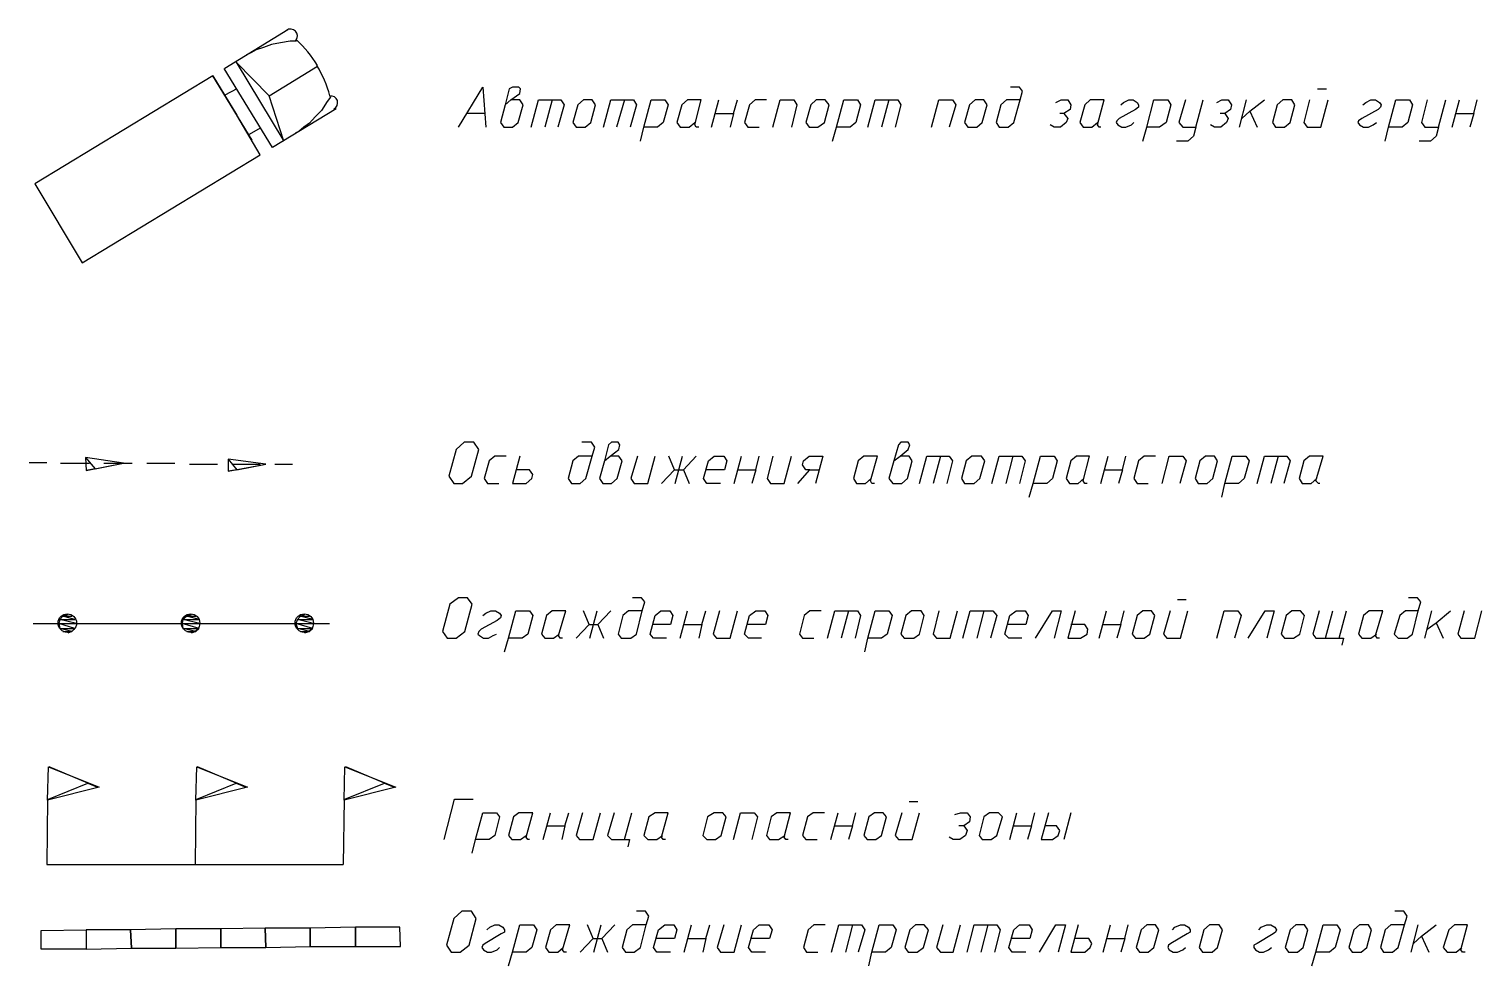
# Model space of a CAD drawing. Header units: millimetres. Extents: x 3063 to 5680, y 734 to 2027.
# Drawn here: x 3291.1 to 3344.6, y 1870.4 to 1904.9 of the extents above; entities that cross this region are included whole.
import ezdxf

# ---------------------------------------------------------------- set-up
doc = ezdxf.new("R2010")
doc.units = ezdxf.units.MM
doc.linetypes.add('atContinuous2', pattern=[0])
for name, color, linetype in [('UnFound-48', 7, 'Continuous'), ('UnFound-50', 7, 'Continuous'), ('UnFound-52', 7, 'Continuous'), ('UnFound-53', 7, 'Continuous'), ('UnFound-57', 7, 'Continuous'), ('UnFound-59', 7, 'Continuous')]:
    doc.layers.add(name, color=color, linetype=linetype)

msp = doc.modelspace()

# ---------------------------------------------------------------- linework, layer by layer
at = {"layer": 'UnFound-48', "color": 0}
for points in [[(3306.912, 1901.269), (3307.802, 1902.753), (3307.921, 1901.269)], [(3308.633, 1902.1), (3308.455, 1901.447), (3308.574, 1901.269), (3308.9, 1901.269), (3309.108, 1901.447), (3309.286, 1902.1), (3309.167, 1902.278), (3308.841, 1902.278), (3309.167, 1902.515), (3309.197, 1902.693), (3309.137, 1902.753), (3308.9, 1902.753), (3308.781, 1902.693), (3308.633, 1902.1), (3308.841, 1902.278)], [(3327.595, 1902.278), (3327.091, 1902.278), (3326.883, 1902.1), (3326.705, 1901.447), (3326.824, 1901.269), (3327.15, 1901.269), (3327.358, 1901.447), (3327.595, 1902.278), (3327.684, 1902.604), (3327.565, 1902.753), (3327.239, 1902.753)], [(3338.545, 1902.693), (3338.871, 1902.693)], [(3309.583, 1901.269), (3309.85, 1902.278), (3310.354, 1902.278), (3310.087, 1901.269)], [(3310.354, 1902.278), (3310.681, 1902.278), (3310.799, 1902.1), (3310.562, 1901.269)], [(3311.571, 1901.269), (3311.778, 1901.447), (3311.957, 1902.1), (3311.838, 1902.278), (3311.511, 1902.278), (3311.304, 1902.1), (3311.126, 1901.447), (3311.244, 1901.269), (3311.571, 1901.269)], [(3312.253, 1901.269), (3312.52, 1902.278), (3313.025, 1902.278), (3312.728, 1901.269)], [(3313.025, 1902.278), (3313.351, 1902.278), (3313.47, 1902.1), (3313.233, 1901.269)], [(3313.618, 1900.764), (3313.737, 1901.269), (3314.004, 1902.278), (3314.509, 1902.278), (3314.627, 1902.1), (3314.449, 1901.447), (3314.241, 1901.269), (3313.737, 1901.269)], [(3315.755, 1901.269), (3315.666, 1901.269), (3315.607, 1901.358), (3315.844, 1902.278), (3315.339, 1902.278), (3315.132, 1902.1), (3314.954, 1901.447), (3315.072, 1901.269), (3315.399, 1901.269), (3315.607, 1901.447)], [(3316.23, 1901.269), (3316.497, 1902.278)], [(3316.378, 1901.773), (3317.031, 1901.773), (3317.179, 1902.278)], [(3318.248, 1902.278), (3317.832, 1902.278), (3317.624, 1902.1), (3317.446, 1901.447), (3317.565, 1901.269), (3317.98, 1901.269)], [(3318.485, 1901.269), (3318.752, 1902.278), (3319.256, 1902.278), (3319.375, 1902.1), (3319.167, 1901.269)], [(3320.147, 1901.269), (3320.384, 1901.447), (3320.562, 1902.1), (3320.414, 1902.278), (3320.087, 1902.278), (3319.88, 1902.1), (3319.702, 1901.447), (3319.82, 1901.269), (3320.147, 1901.269)], [(3320.681, 1900.764), (3320.829, 1901.269), (3321.096, 1902.278), (3321.601, 1902.278), (3321.719, 1902.1), (3321.541, 1901.447), (3321.334, 1901.269), (3320.829, 1901.269)], [(3321.987, 1901.269), (3322.254, 1902.278), (3322.758, 1902.278), (3322.491, 1901.269)], [(3322.758, 1902.278), (3323.085, 1902.278), (3323.203, 1902.1), (3322.996, 1901.269)], [(3324.331, 1901.269), (3324.598, 1902.278), (3325.102, 1902.278), (3325.221, 1902.1), (3324.984, 1901.269)], [(3325.993, 1901.269), (3326.2, 1901.447), (3326.378, 1902.1), (3326.26, 1902.278), (3325.933, 1902.278), (3325.726, 1902.1), (3325.548, 1901.447), (3325.666, 1901.269), (3325.993, 1901.269)], [(3328.901, 1902.189), (3329.108, 1902.278), (3329.346, 1902.278), (3329.465, 1902.1), (3329.435, 1901.922), (3329.198, 1901.773), (3329.049, 1901.773)], [(3330.563, 1901.269), (3330.503, 1901.269), (3330.444, 1901.358), (3330.681, 1902.278), (3330.177, 1902.278), (3329.969, 1902.1), (3329.791, 1901.447), (3329.91, 1901.269), (3330.236, 1901.269), (3330.444, 1901.447)], [(3331.304, 1902.1), (3331.393, 1902.189), (3331.601, 1902.278), (3331.75, 1902.278), (3331.898, 1902.189), (3331.957, 1902.1), (3331.957, 1902.011), (3331.839, 1901.922), (3331.245, 1901.595), (3331.156, 1901.506), (3331.126, 1901.447), (3331.186, 1901.358), (3331.334, 1901.269), (3331.482, 1901.269), (3331.69, 1901.358), (3331.779, 1901.447)], [(3332.106, 1900.764), (3332.254, 1901.269), (3332.521, 1902.278), (3333.026, 1902.278), (3333.144, 1902.1), (3332.966, 1901.447), (3332.729, 1901.269), (3332.254, 1901.269)], [(3333.678, 1902.278), (3333.441, 1901.447), (3333.589, 1901.269), (3334.064, 1901.269), (3334.331, 1902.278)], [(3334.836, 1902.189), (3335.014, 1902.278), (3335.251, 1902.278), (3335.37, 1902.1), (3335.34, 1901.922), (3335.132, 1901.773), (3334.954, 1901.773)], [(3335.667, 1901.269), (3335.934, 1902.278)], [(3335.756, 1901.595), (3336.052, 1901.862), (3336.587, 1902.278)], [(3337.328, 1901.269), (3337.536, 1901.447), (3337.714, 1902.1), (3337.595, 1902.278), (3337.269, 1902.278), (3337.061, 1902.1), (3336.883, 1901.447), (3337.002, 1901.269), (3337.328, 1901.269)], [(3338.248, 1902.278), (3338.041, 1901.447), (3338.159, 1901.269), (3338.664, 1901.269), (3338.931, 1902.278)], [(3340.207, 1902.1), (3340.326, 1902.189), (3340.504, 1902.278), (3340.682, 1902.278), (3340.83, 1902.189), (3340.889, 1902.1), (3340.86, 1902.011), (3340.771, 1901.922), (3340.177, 1901.595), (3340.058, 1901.506), (3340.029, 1901.447), (3340.088, 1901.358), (3340.236, 1901.269), (3340.415, 1901.269), (3340.593, 1901.358), (3340.711, 1901.447)], [(3341.038, 1900.764), (3341.156, 1901.269), (3341.423, 1902.278), (3341.928, 1902.278), (3342.047, 1902.1), (3341.869, 1901.447), (3341.661, 1901.269), (3341.156, 1901.269)], [(3342.581, 1902.278), (3342.373, 1901.447), (3342.492, 1901.269), (3342.996, 1901.269), (3343.263, 1902.278)], [(3343.501, 1901.269), (3343.768, 1902.278)], [(3343.619, 1901.773), (3344.302, 1901.773), (3344.421, 1902.278)], [(3307.861, 1901.773), (3307.209, 1901.773)], [(3317.031, 1901.773), (3316.912, 1901.269)], [(3329.198, 1901.773), (3329.346, 1901.595), (3329.287, 1901.447), (3329.079, 1901.269), (3328.841, 1901.269), (3328.693, 1901.358)], [(3335.132, 1901.773), (3335.251, 1901.595), (3335.192, 1901.447), (3334.984, 1901.269), (3334.747, 1901.269), (3334.598, 1901.358)], [(3336.052, 1901.862), (3336.319, 1901.269)], [(3344.302, 1901.773), (3344.154, 1901.269)], [(3334.064, 1901.269), (3333.975, 1900.942), (3333.767, 1900.764), (3333.352, 1900.764)], [(3342.996, 1901.269), (3342.907, 1900.942), (3342.699, 1900.764), (3342.284, 1900.764)], [(3306.734, 1888.153), (3307.06, 1888.153), (3307.387, 1888.42), (3307.654, 1889.399), (3307.476, 1889.666), (3307.12, 1889.666), (3306.823, 1889.399), (3306.556, 1888.42), (3306.734, 1888.153)], [(3311.838, 1889.162), (3311.333, 1889.162), (3311.126, 1888.983), (3310.948, 1888.331), (3311.066, 1888.153), (3311.393, 1888.153), (3311.6, 1888.331), (3311.838, 1889.162), (3311.927, 1889.488), (3311.808, 1889.666), (3311.452, 1889.666)], [(3312.283, 1888.983), (3312.105, 1888.331), (3312.224, 1888.153), (3312.55, 1888.153), (3312.758, 1888.331), (3312.936, 1888.983), (3312.817, 1889.162), (3312.491, 1889.162), (3312.817, 1889.399), (3312.847, 1889.577), (3312.787, 1889.666), (3312.55, 1889.666), (3312.431, 1889.577), (3312.283, 1888.983), (3312.491, 1889.162)], [(3322.936, 1888.983), (3322.758, 1888.331), (3322.906, 1888.153), (3323.233, 1888.153), (3323.441, 1888.331), (3323.619, 1888.983), (3323.5, 1889.162), (3323.174, 1889.162), (3323.47, 1889.399), (3323.53, 1889.577), (3323.47, 1889.666), (3323.203, 1889.666), (3323.114, 1889.577), (3322.936, 1888.983), (3323.174, 1889.162)], [(3308.663, 1889.162), (3308.247, 1889.162), (3308.039, 1888.983), (3307.861, 1888.331), (3307.98, 1888.153), (3308.396, 1888.153)], [(3309.167, 1889.162), (3308.9, 1888.153), (3309.404, 1888.153), (3309.612, 1888.331), (3309.642, 1888.479), (3309.523, 1888.657), (3309.019, 1888.657)], [(3313.5, 1889.162), (3313.262, 1888.331), (3313.381, 1888.153), (3313.885, 1888.153), (3314.152, 1889.162)], [(3314.39, 1888.153), (3314.865, 1888.657), (3314.657, 1889.162)], [(3314.865, 1888.657), (3315.191, 1888.657), (3315.666, 1889.162)], [(3314.894, 1888.153), (3315.161, 1889.162)], [(3316.556, 1888.153), (3316.052, 1888.153), (3315.933, 1888.331), (3316.111, 1888.983), (3316.319, 1889.162), (3316.675, 1889.162), (3316.793, 1888.983), (3316.704, 1888.657), (3316.022, 1888.657)], [(3317.061, 1888.153), (3317.328, 1889.162)], [(3317.179, 1888.657), (3317.862, 1888.657), (3317.98, 1889.162)], [(3318.485, 1889.162), (3318.277, 1888.331), (3318.396, 1888.153), (3318.9, 1888.153), (3319.167, 1889.162)], [(3319.85, 1888.657), (3319.702, 1888.657), (3319.583, 1888.835), (3319.613, 1888.983), (3319.82, 1889.162), (3320.325, 1889.162), (3320.058, 1888.153)], [(3322.224, 1888.153), (3322.135, 1888.153), (3322.076, 1888.242), (3322.343, 1889.162), (3321.838, 1889.162), (3321.63, 1888.983), (3321.452, 1888.331), (3321.571, 1888.153), (3321.898, 1888.153), (3322.105, 1888.331)], [(3323.886, 1888.153), (3324.153, 1889.162), (3324.657, 1889.162), (3324.39, 1888.153)], [(3324.657, 1889.162), (3324.984, 1889.162), (3325.102, 1888.983), (3324.895, 1888.153)], [(3325.904, 1888.153), (3326.111, 1888.331), (3326.289, 1888.983), (3326.171, 1889.162), (3325.815, 1889.162), (3325.607, 1888.983), (3325.429, 1888.331), (3325.548, 1888.153), (3325.904, 1888.153)], [(3326.556, 1888.153), (3326.824, 1889.162), (3327.328, 1889.162), (3327.061, 1888.153)], [(3327.328, 1889.162), (3327.654, 1889.162), (3327.773, 1888.983), (3327.565, 1888.153)], [(3327.921, 1887.648), (3328.07, 1888.153), (3328.337, 1889.162), (3328.841, 1889.162), (3328.96, 1888.983), (3328.782, 1888.331), (3328.574, 1888.153), (3328.07, 1888.153)], [(3330.058, 1888.153), (3329.969, 1888.153), (3329.91, 1888.242), (3330.147, 1889.162), (3329.672, 1889.162), (3329.465, 1888.983), (3329.287, 1888.331), (3329.405, 1888.153), (3329.732, 1888.153), (3329.939, 1888.331)], [(3330.563, 1888.153), (3330.83, 1889.162)], [(3330.681, 1888.657), (3331.364, 1888.657), (3331.482, 1889.162)], [(3332.58, 1889.162), (3332.165, 1889.162), (3331.957, 1888.983), (3331.779, 1888.331), (3331.898, 1888.153), (3332.313, 1888.153)], [(3332.818, 1888.153), (3333.085, 1889.162), (3333.589, 1889.162), (3333.708, 1888.983), (3333.471, 1888.153)], [(3334.48, 1888.153), (3334.687, 1888.331), (3334.865, 1888.983), (3334.747, 1889.162), (3334.42, 1889.162), (3334.213, 1888.983), (3334.034, 1888.331), (3334.153, 1888.153), (3334.48, 1888.153)], [(3335.014, 1887.648), (3335.132, 1888.153), (3335.4, 1889.162), (3335.904, 1889.162), (3336.023, 1888.983), (3335.845, 1888.331), (3335.637, 1888.153), (3335.132, 1888.153)], [(3336.319, 1888.153), (3336.587, 1889.162), (3337.091, 1889.162), (3336.824, 1888.153)], [(3337.091, 1889.162), (3337.417, 1889.162), (3337.536, 1888.983), (3337.299, 1888.153)], [(3338.634, 1888.153), (3338.575, 1888.153), (3338.486, 1888.242), (3338.753, 1889.162), (3338.248, 1889.162), (3338.041, 1888.983), (3337.863, 1888.331), (3337.981, 1888.153), (3338.308, 1888.153), (3338.515, 1888.331)], [(3315.191, 1888.657), (3315.399, 1888.153)], [(3317.862, 1888.657), (3317.713, 1888.153)], [(3319.405, 1888.153), (3319.85, 1888.657), (3320.206, 1888.657)], [(3331.364, 1888.657), (3331.215, 1888.153)], [(3306.496, 1882.455), (3306.823, 1882.455), (3307.149, 1882.692), (3307.416, 1883.701), (3307.238, 1883.939), (3306.912, 1883.939), (3306.585, 1883.701), (3306.318, 1882.692), (3306.496, 1882.455)], [(3313.678, 1883.464), (3313.173, 1883.464), (3312.965, 1883.286), (3312.787, 1882.603), (3312.906, 1882.455), (3313.262, 1882.455), (3313.47, 1882.603), (3313.678, 1883.464), (3313.767, 1883.79), (3313.648, 1883.939), (3313.322, 1883.939)], [(3333.382, 1883.879), (3333.708, 1883.879)], [(3342.254, 1883.464), (3341.78, 1883.464), (3341.572, 1883.286), (3341.364, 1882.603), (3341.513, 1882.455), (3341.839, 1882.455), (3342.047, 1882.603), (3342.254, 1883.464), (3342.343, 1883.79), (3342.225, 1883.939), (3341.898, 1883.939)], [(3307.802, 1883.286), (3307.921, 1883.375), (3308.099, 1883.464), (3308.277, 1883.464), (3308.425, 1883.375), (3308.485, 1883.286), (3308.455, 1883.197), (3308.336, 1883.108), (3307.743, 1882.781), (3307.654, 1882.692), (3307.624, 1882.603), (3307.683, 1882.544), (3307.832, 1882.455), (3308.01, 1882.455), (3308.188, 1882.544), (3308.307, 1882.603)], [(3308.603, 1881.951), (3308.752, 1882.455), (3309.019, 1883.464), (3309.523, 1883.464), (3309.642, 1883.286), (3309.464, 1882.603), (3309.256, 1882.455), (3308.752, 1882.455)], [(3310.74, 1882.455), (3310.651, 1882.455), (3310.591, 1882.544), (3310.859, 1883.464), (3310.354, 1883.464), (3310.146, 1883.286), (3309.968, 1882.603), (3310.087, 1882.455), (3310.413, 1882.455), (3310.621, 1882.603)], [(3311.244, 1882.455), (3311.719, 1882.96), (3311.511, 1883.464)], [(3311.719, 1882.96), (3312.046, 1882.96), (3312.52, 1883.464)], [(3311.749, 1882.455), (3312.016, 1883.464)], [(3314.568, 1882.455), (3314.093, 1882.455), (3313.974, 1882.603), (3314.152, 1883.286), (3314.36, 1883.464), (3314.687, 1883.464), (3314.805, 1883.286), (3314.716, 1882.96), (3314.063, 1882.96)], [(3315.072, 1882.455), (3315.339, 1883.464)], [(3315.221, 1882.96), (3315.874, 1882.96), (3316.022, 1883.464)], [(3316.526, 1883.464), (3316.289, 1882.603), (3316.408, 1882.455), (3316.912, 1882.455), (3317.179, 1883.464)], [(3318.07, 1882.455), (3317.595, 1882.455), (3317.446, 1882.603), (3317.624, 1883.286), (3317.862, 1883.464), (3318.188, 1883.464), (3318.307, 1883.286), (3318.218, 1882.96), (3317.535, 1882.96)], [(3320.265, 1883.464), (3319.85, 1883.464), (3319.642, 1883.286), (3319.464, 1882.603), (3319.583, 1882.455), (3319.998, 1882.455)], [(3320.503, 1882.455), (3320.77, 1883.464), (3321.274, 1883.464), (3321.007, 1882.455)], [(3321.274, 1883.464), (3321.601, 1883.464), (3321.719, 1883.286), (3321.512, 1882.455)], [(3321.868, 1881.951), (3321.987, 1882.455), (3322.254, 1883.464), (3322.758, 1883.464), (3322.877, 1883.286), (3322.699, 1882.603), (3322.491, 1882.455), (3321.987, 1882.455)], [(3323.678, 1882.455), (3323.886, 1882.603), (3324.064, 1883.286), (3323.945, 1883.464), (3323.589, 1883.464), (3323.381, 1883.286), (3323.203, 1882.603), (3323.322, 1882.455), (3323.678, 1882.455)], [(3324.598, 1883.464), (3324.39, 1882.603), (3324.509, 1882.455), (3325.013, 1882.455), (3325.28, 1883.464)], [(3325.488, 1882.455), (3325.755, 1883.464), (3326.26, 1883.464), (3325.993, 1882.455)], [(3326.26, 1883.464), (3326.586, 1883.464), (3326.735, 1883.286), (3326.497, 1882.455)], [(3327.654, 1882.455), (3327.18, 1882.455), (3327.031, 1882.603), (3327.209, 1883.286), (3327.447, 1883.464), (3327.773, 1883.464), (3327.892, 1883.286), (3327.803, 1882.96), (3327.12, 1882.96)], [(3328.159, 1882.455), (3328.782, 1883.464), (3329.108, 1883.464), (3328.841, 1882.455)], [(3329.613, 1883.464), (3329.346, 1882.455), (3329.821, 1882.455), (3330.058, 1882.603), (3330.088, 1882.781), (3329.969, 1882.96), (3329.465, 1882.96)], [(3330.503, 1882.455), (3330.77, 1883.464)], [(3330.622, 1882.96), (3331.304, 1882.96), (3331.423, 1883.464)], [(3332.165, 1882.455), (3332.373, 1882.603), (3332.551, 1883.286), (3332.432, 1883.464), (3332.106, 1883.464), (3331.898, 1883.286), (3331.72, 1882.603), (3331.839, 1882.455), (3332.165, 1882.455)], [(3333.115, 1883.464), (3332.877, 1882.603), (3332.996, 1882.455), (3333.5, 1882.455), (3333.767, 1883.464)], [(3334.836, 1882.455), (3335.103, 1883.464), (3335.607, 1883.464), (3335.726, 1883.286), (3335.489, 1882.455)], [(3335.993, 1882.455), (3336.616, 1883.464), (3336.943, 1883.464), (3336.676, 1882.455)], [(3337.655, 1882.455), (3337.892, 1882.603), (3338.07, 1883.286), (3337.922, 1883.464), (3337.595, 1883.464), (3337.388, 1883.286), (3337.21, 1882.603), (3337.328, 1882.455), (3337.655, 1882.455)], [(3338.604, 1883.464), (3338.367, 1882.603), (3338.486, 1882.455), (3338.842, 1882.455), (3339.109, 1883.464)], [(3338.842, 1882.455), (3339.346, 1882.455), (3339.613, 1883.464)], [(3340.83, 1882.455), (3340.741, 1882.455), (3340.682, 1882.544), (3340.949, 1883.464), (3340.444, 1883.464), (3340.236, 1883.286), (3340.058, 1882.603), (3340.177, 1882.455), (3340.504, 1882.455), (3340.711, 1882.603)], [(3342.492, 1882.455), (3342.759, 1883.464)], [(3342.581, 1882.781), (3342.907, 1883.019), (3343.441, 1883.464)], [(3343.946, 1883.464), (3343.708, 1882.603), (3343.827, 1882.455), (3344.332, 1882.455), (3344.599, 1883.464)], [(3312.046, 1882.96), (3312.253, 1882.455)], [(3315.874, 1882.96), (3315.755, 1882.455)], [(3331.304, 1882.96), (3331.156, 1882.455)], [(3342.907, 1883.019), (3343.174, 1882.455)], [(3339.346, 1882.455), (3339.495, 1882.455), (3339.435, 1882.188)], [(3306.378, 1875.036), (3306.763, 1876.52), (3307.446, 1876.52)], [(3323.5, 1876.431), (3323.826, 1876.431)], [(3307.416, 1874.532), (3307.535, 1875.036), (3307.802, 1876.016), (3308.307, 1876.016), (3308.425, 1875.867), (3308.247, 1875.185), (3308.039, 1875.036), (3307.535, 1875.036)], [(3309.523, 1875.036), (3309.464, 1875.036), (3309.404, 1875.125), (3309.642, 1876.016), (3309.137, 1876.016), (3308.93, 1875.867), (3308.752, 1875.185), (3308.87, 1875.036), (3309.197, 1875.036), (3309.404, 1875.185)], [(3310.028, 1875.036), (3310.295, 1876.016)], [(3310.176, 1875.541), (3310.829, 1875.541), (3310.977, 1876.016)], [(3311.482, 1876.016), (3311.244, 1875.185), (3311.363, 1875.036), (3311.867, 1875.036), (3312.135, 1876.016)], [(3312.639, 1876.016), (3312.402, 1875.185), (3312.55, 1875.036), (3313.025, 1875.036), (3313.292, 1876.016)], [(3314.538, 1875.036), (3314.449, 1875.036), (3314.39, 1875.125), (3314.627, 1876.016), (3314.152, 1876.016), (3313.915, 1875.867), (3313.737, 1875.185), (3313.885, 1875.036), (3314.212, 1875.036), (3314.42, 1875.185)], [(3316.378, 1875.036), (3316.586, 1875.185), (3316.764, 1875.867), (3316.645, 1876.016), (3316.319, 1876.016), (3316.081, 1875.867), (3315.903, 1875.185), (3316.052, 1875.036), (3316.378, 1875.036)], [(3317.031, 1875.036), (3317.298, 1876.016), (3317.802, 1876.016), (3317.921, 1875.867), (3317.713, 1875.036)], [(3319.049, 1875.036), (3318.96, 1875.036), (3318.9, 1875.125), (3319.138, 1876.016), (3318.633, 1876.016), (3318.426, 1875.867), (3318.248, 1875.185), (3318.366, 1875.036), (3318.693, 1875.036), (3318.93, 1875.185)], [(3320.384, 1876.016), (3319.969, 1876.016), (3319.761, 1875.867), (3319.583, 1875.185), (3319.702, 1875.036), (3320.117, 1875.036)], [(3320.622, 1875.036), (3320.889, 1876.016)], [(3320.74, 1875.541), (3321.423, 1875.541), (3321.541, 1876.016)], [(3322.283, 1875.036), (3322.491, 1875.185), (3322.669, 1875.867), (3322.55, 1876.016), (3322.224, 1876.016), (3322.016, 1875.867), (3321.838, 1875.185), (3321.957, 1875.036), (3322.283, 1875.036)], [(3323.233, 1876.016), (3322.996, 1875.185), (3323.114, 1875.036), (3323.619, 1875.036), (3323.886, 1876.016)], [(3325.191, 1875.956), (3325.399, 1876.016), (3325.637, 1876.016), (3325.755, 1875.867), (3325.726, 1875.689), (3325.518, 1875.541), (3325.34, 1875.541)], [(3326.527, 1875.036), (3326.735, 1875.185), (3326.942, 1875.867), (3326.794, 1876.016), (3326.467, 1876.016), (3326.26, 1875.867), (3326.082, 1875.185), (3326.2, 1875.036), (3326.527, 1875.036)], [(3327.209, 1875.036), (3327.476, 1876.016)], [(3327.328, 1875.541), (3328.011, 1875.541), (3328.129, 1876.016)], [(3328.634, 1876.016), (3328.367, 1875.036), (3328.782, 1875.036), (3328.99, 1875.185), (3329.049, 1875.363), (3328.93, 1875.541), (3328.515, 1875.541)], [(3329.465, 1876.016), (3329.198, 1875.036)], [(3310.829, 1875.541), (3310.71, 1875.036)], [(3321.423, 1875.541), (3321.274, 1875.036)], [(3325.518, 1875.541), (3325.637, 1875.363), (3325.577, 1875.185), (3325.369, 1875.036), (3325.132, 1875.036), (3324.984, 1875.125)], [(3328.011, 1875.541), (3327.862, 1875.036)], [(3313.025, 1875.036), (3313.203, 1875.036), (3313.144, 1874.769)], [(3306.645, 1870.882), (3306.971, 1870.882), (3307.298, 1871.149), (3307.565, 1872.128), (3307.387, 1872.395), (3307.031, 1872.395), (3306.734, 1872.128), (3306.467, 1871.149), (3306.645, 1870.882)], [(3313.826, 1871.891), (3313.322, 1871.891), (3313.114, 1871.713), (3312.936, 1871.06), (3313.054, 1870.882), (3313.381, 1870.882), (3313.618, 1871.06), (3313.826, 1871.891), (3313.915, 1872.217), (3313.796, 1872.395), (3313.47, 1872.395)], [(3341.75, 1871.891), (3341.245, 1871.891), (3341.038, 1871.713), (3340.86, 1871.06), (3340.978, 1870.882), (3341.305, 1870.882), (3341.513, 1871.06), (3341.75, 1871.891), (3341.839, 1872.217), (3341.72, 1872.395), (3341.394, 1872.395)], [(3307.95, 1871.713), (3308.069, 1871.802), (3308.247, 1871.891), (3308.396, 1871.891), (3308.544, 1871.802), (3308.603, 1871.713), (3308.603, 1871.624), (3308.485, 1871.564), (3307.891, 1871.208), (3307.802, 1871.149), (3307.772, 1871.06), (3307.832, 1870.971), (3307.98, 1870.882), (3308.128, 1870.882), (3308.336, 1870.971), (3308.425, 1871.06)], [(3308.752, 1870.377), (3308.9, 1870.882), (3309.167, 1871.891), (3309.672, 1871.891), (3309.79, 1871.713), (3309.612, 1871.06), (3309.404, 1870.882), (3308.9, 1870.882)], [(3310.888, 1870.882), (3310.799, 1870.882), (3310.74, 1870.971), (3311.007, 1871.891), (3310.502, 1871.891), (3310.295, 1871.713), (3310.117, 1871.06), (3310.235, 1870.882), (3310.562, 1870.882), (3310.77, 1871.06)], [(3311.393, 1870.882), (3311.867, 1871.386), (3311.66, 1871.891)], [(3311.867, 1871.386), (3312.194, 1871.386), (3312.669, 1871.891)], [(3311.897, 1870.882), (3312.164, 1871.891)], [(3314.716, 1870.882), (3314.212, 1870.882), (3314.093, 1871.06), (3314.271, 1871.713), (3314.509, 1871.891), (3314.835, 1871.891), (3314.954, 1871.713), (3314.865, 1871.386), (3314.182, 1871.386)], [(3315.221, 1870.882), (3315.488, 1871.891)], [(3315.369, 1871.386), (3316.022, 1871.386), (3316.17, 1871.891)], [(3316.675, 1871.891), (3316.437, 1871.06), (3316.556, 1870.882), (3317.061, 1870.882), (3317.328, 1871.891)], [(3318.218, 1870.882), (3317.713, 1870.882), (3317.595, 1871.06), (3317.773, 1871.713), (3317.98, 1871.891), (3318.337, 1871.891), (3318.455, 1871.713), (3318.366, 1871.386), (3317.684, 1871.386)], [(3320.414, 1871.891), (3319.998, 1871.891), (3319.791, 1871.713), (3319.613, 1871.06), (3319.731, 1870.882), (3320.147, 1870.882)], [(3320.651, 1870.882), (3320.918, 1871.891), (3321.423, 1871.891), (3321.156, 1870.882)], [(3321.423, 1871.891), (3321.749, 1871.891), (3321.868, 1871.713), (3321.63, 1870.882)], [(3322.016, 1870.377), (3322.135, 1870.882), (3322.402, 1871.891), (3322.906, 1871.891), (3323.025, 1871.713), (3322.847, 1871.06), (3322.639, 1870.882), (3322.135, 1870.882)], [(3323.797, 1870.882), (3324.034, 1871.06), (3324.212, 1871.713), (3324.064, 1871.891), (3323.737, 1871.891), (3323.53, 1871.713), (3323.352, 1871.06), (3323.47, 1870.882), (3323.797, 1870.882)], [(3324.746, 1871.891), (3324.509, 1871.06), (3324.657, 1870.882), (3325.132, 1870.882), (3325.399, 1871.891)], [(3325.637, 1870.882), (3325.904, 1871.891), (3326.408, 1871.891), (3326.141, 1870.882)], [(3326.408, 1871.891), (3326.735, 1871.891), (3326.853, 1871.713), (3326.645, 1870.882)], [(3327.803, 1870.882), (3327.298, 1870.882), (3327.18, 1871.06), (3327.358, 1871.713), (3327.565, 1871.891), (3327.921, 1871.891), (3328.04, 1871.713), (3327.951, 1871.386), (3327.269, 1871.386)], [(3328.307, 1870.882), (3328.901, 1871.891), (3329.257, 1871.891), (3328.99, 1870.882)], [(3329.732, 1871.891), (3329.465, 1870.882), (3329.969, 1870.882), (3330.177, 1871.06), (3330.236, 1871.208), (3330.117, 1871.386), (3329.613, 1871.386)], [(3330.652, 1870.882), (3330.919, 1871.891)], [(3330.77, 1871.386), (3331.453, 1871.386), (3331.571, 1871.891)], [(3332.313, 1870.882), (3332.521, 1871.06), (3332.699, 1871.713), (3332.58, 1871.891), (3332.254, 1871.891), (3332.046, 1871.713), (3331.868, 1871.06), (3331.987, 1870.882), (3332.313, 1870.882)], [(3333.204, 1871.713), (3333.293, 1871.802), (3333.5, 1871.891), (3333.649, 1871.891), (3333.797, 1871.802), (3333.856, 1871.713), (3333.856, 1871.624), (3333.738, 1871.564), (3333.144, 1871.208), (3333.055, 1871.149), (3333.026, 1871.06), (3333.085, 1870.971), (3333.233, 1870.882), (3333.382, 1870.882), (3333.589, 1870.971), (3333.678, 1871.06)], [(3334.658, 1870.882), (3334.865, 1871.06), (3335.043, 1871.713), (3334.925, 1871.891), (3334.569, 1871.891), (3334.361, 1871.713), (3334.183, 1871.06), (3334.302, 1870.882), (3334.658, 1870.882)], [(3336.379, 1871.713), (3336.468, 1871.802), (3336.676, 1871.891), (3336.824, 1871.891), (3336.972, 1871.802), (3337.032, 1871.713), (3337.002, 1871.624), (3336.913, 1871.564), (3336.319, 1871.208), (3336.201, 1871.149), (3336.201, 1871.06), (3336.26, 1870.971), (3336.408, 1870.882), (3336.557, 1870.882), (3336.735, 1870.971), (3336.854, 1871.06)], [(3337.803, 1870.882), (3338.011, 1871.06), (3338.189, 1871.713), (3338.07, 1871.891), (3337.744, 1871.891), (3337.536, 1871.713), (3337.358, 1871.06), (3337.477, 1870.882), (3337.803, 1870.882)], [(3338.337, 1870.377), (3338.486, 1870.882), (3338.753, 1871.891), (3339.257, 1871.891), (3339.376, 1871.713), (3339.198, 1871.06), (3338.99, 1870.882), (3338.486, 1870.882)], [(3340.147, 1870.882), (3340.355, 1871.06), (3340.533, 1871.713), (3340.415, 1871.891), (3340.088, 1871.891), (3339.88, 1871.713), (3339.702, 1871.06), (3339.821, 1870.882), (3340.147, 1870.882)], [(3341.987, 1870.882), (3342.254, 1871.891)], [(3342.076, 1871.208), (3342.373, 1871.475), (3342.907, 1871.891)], [(3343.976, 1870.882), (3343.886, 1870.882), (3343.827, 1870.971), (3344.065, 1871.891), (3343.59, 1871.891), (3343.382, 1871.713), (3343.174, 1871.06), (3343.323, 1870.882), (3343.649, 1870.882), (3343.857, 1871.06)], [(3312.194, 1871.386), (3312.402, 1870.882)], [(3316.022, 1871.386), (3315.903, 1870.882)], [(3331.453, 1871.386), (3331.304, 1870.882)], [(3342.373, 1871.475), (3342.64, 1870.882)]]:
    msp.add_lwpolyline(points, dxfattribs=at)
at = {"layer": 'UnFound-50', "color": 6}
for points in [[(3291.095, 1888.924), (3291.748, 1888.924)], [(3292.253, 1888.894), (3293.321, 1888.894)], [(3293.172, 1889.102), (3293.529, 1888.687), (3294.567, 1888.894)], [(3293.172, 1889.102), (3293.529, 1888.687), (3293.202, 1888.627)], [(3293.172, 1889.102), (3293.202, 1888.627), (3294.567, 1888.894), (3293.172, 1889.102)], [(3293.855, 1888.894), (3294.894, 1888.894)], [(3295.428, 1888.894), (3296.466, 1888.894)], [(3297, 1888.865), (3298.039, 1888.865)], [(3298.425, 1889.043), (3298.751, 1888.657), (3299.82, 1888.865)], [(3298.425, 1889.043), (3298.751, 1888.657), (3298.425, 1888.598)], [(3298.425, 1889.043), (3298.425, 1888.598), (3299.82, 1888.865), (3298.425, 1889.043)], [(3298.573, 1888.865), (3299.612, 1888.865)], [(3300.146, 1888.865), (3300.799, 1888.865)]]:
    msp.add_lwpolyline(points, dxfattribs=at)
at = {"layer": 'UnFound-50', "color": 1}
msp.add_lwpolyline([(3291.748, 1874.116), (3302.668, 1874.116)], dxfattribs=at)
at = {"layer": 'UnFound-52', "color": 0}
for points in [[(3300.621, 1904.859), (3298.306, 1903.435)], [(3300.947, 1904.444), (3300.918, 1904.444), (3300.858, 1904.444), (3300.71, 1904.444), (3300.354, 1904.385), (3300.027, 1904.325), (3299.731, 1904.207), (3299.463, 1904.118), (3299.285, 1904.029), (3299.167, 1903.969), (3299.107, 1903.94)], [(3298.722, 1903.672), (3299.938, 1902.426)], [(3298.722, 1903.672), (3300.472, 1900.764)], [(3297.861, 1903.168), (3291.303, 1899.192)], [(3299.315, 1900.794), (3297.861, 1903.168), (3298.751, 1901.714)], [(3300.057, 1900.527), (3298.276, 1903.435)], [(3299.938, 1902.426), (3301.719, 1903.524)], [(3298.751, 1902.693), (3298.306, 1902.456)], [(3300.472, 1900.764), (3299.938, 1902.426)], [(3302.194, 1902.396), (3302.164, 1902.337), (3302.075, 1902.218), (3301.867, 1901.892), (3301.63, 1901.655), (3301.422, 1901.417), (3301.214, 1901.269), (3301.036, 1901.12), (3300.918, 1901.061), (3300.888, 1901.031)], [(3299.612, 1900.26), (3298.751, 1901.714)], [(3302.401, 1901.951), (3300.057, 1900.527)], [(3299.612, 1901.239), (3299.196, 1901.002)], [(3293.054, 1896.283), (3299.612, 1900.26)], [(3291.303, 1899.192), (3293.054, 1896.283)]]:
    msp.add_lwpolyline(points, dxfattribs=at)
at = {"layer": 'UnFound-52', "color": 0, "linetype": 'atContinuous2'}
for centre, radius, start, end in [((3300.725, 1904.637), 0.252, 322.3311, 126.9805), ((3298.38, 1901.58), 3.873, 30.5662, 48.6357), ((3298.41, 1901.491), 3.873, 13.9303, 32.001), ((3302.208, 1902.174), 0.252, 295.5904, 100.2343)]:
    msp.add_arc(centre, radius, start, end, dxfattribs=at)
at = {"layer": 'UnFound-53', "color": 82, "true_color": 0x36dd00}
for points in [[(3291.244, 1882.989), (3302.164, 1882.989)], [(3292.846, 1882.989), (3292.223, 1883.138), (3292.193, 1882.989)], [(3292.787, 1882.811), (3292.193, 1882.989), (3292.223, 1882.811)], [(3292.787, 1882.811), (3292.193, 1882.989), (3292.846, 1882.989)], [(3292.787, 1883.138), (3292.342, 1883.256), (3292.223, 1883.138)], [(3292.846, 1882.989), (3292.223, 1883.138), (3292.787, 1883.138)], [(3292.342, 1882.692), (3292.668, 1882.692), (3292.223, 1882.811)], [(3292.223, 1882.811), (3292.787, 1882.811), (3292.668, 1882.692)], [(3292.52, 1883.316), (3292.342, 1883.256), (3292.668, 1883.256)], [(3292.787, 1883.138), (3292.342, 1883.256), (3292.668, 1883.256)], [(3297.386, 1882.989), (3296.763, 1883.138), (3296.733, 1882.989)], [(3297.357, 1882.811), (3296.733, 1882.989), (3296.763, 1882.811)], [(3297.357, 1882.811), (3296.733, 1882.989), (3297.386, 1882.989)], [(3297.357, 1883.138), (3296.911, 1883.256), (3296.763, 1883.138)], [(3297.386, 1882.989), (3296.763, 1883.138), (3297.357, 1883.138)], [(3296.911, 1882.692), (3297.238, 1882.692), (3296.763, 1882.811)], [(3296.763, 1882.811), (3297.357, 1882.811), (3297.238, 1882.692)], [(3297.06, 1883.316), (3296.911, 1883.256), (3297.238, 1883.256)], [(3297.357, 1883.138), (3296.911, 1883.256), (3297.238, 1883.256)], [(3301.57, 1882.989), (3300.977, 1883.138), (3300.918, 1882.989)], [(3301.541, 1882.811), (3300.918, 1882.989), (3300.977, 1882.811)], [(3301.541, 1882.811), (3300.918, 1882.989), (3301.57, 1882.989)], [(3301.541, 1883.138), (3301.096, 1883.256), (3300.977, 1883.138)], [(3301.57, 1882.989), (3300.977, 1883.138), (3301.541, 1883.138)], [(3301.096, 1882.692), (3301.422, 1882.692), (3300.977, 1882.811)], [(3300.977, 1882.811), (3301.541, 1882.811), (3301.422, 1882.692)], [(3301.244, 1883.316), (3301.096, 1883.256), (3301.422, 1883.256)], [(3301.541, 1883.138), (3301.096, 1883.256), (3301.422, 1883.256)], [(3292.342, 1882.692), (3292.668, 1882.692), (3292.52, 1882.633)], [(3296.911, 1882.692), (3297.238, 1882.692), (3297.06, 1882.633)], [(3301.096, 1882.692), (3301.422, 1882.692), (3301.244, 1882.633)]]:
    msp.add_lwpolyline(points, dxfattribs=at)
at = {"layer": 'UnFound-53', "color": 82, "linetype": 'atContinuous2', "true_color": 0x36dd00}
for centre in [(3292.504, 1883.006), (3297.044, 1883.006), (3301.229, 1883.006)]:
    msp.add_circle(centre, 0.34, dxfattribs=at)
at = {"layer": 'UnFound-57', "color": 1}
msp.add_lwpolyline([(3304.775, 1871.09), (3304.746, 1871.802), (3303.113, 1871.802), (3303.113, 1871.09), (3303.113, 1871.802), (3301.452, 1871.772), (3301.452, 1871.09), (3301.452, 1871.772), (3299.79, 1871.772), (3299.82, 1871.06), (3299.79, 1871.772), (3298.158, 1871.742), (3298.158, 1871.06), (3298.158, 1871.742), (3296.496, 1871.742), (3296.496, 1871.03), (3296.496, 1871.742), (3294.834, 1871.713), (3294.864, 1871.03), (3294.834, 1871.713), (3293.202, 1871.713), (3293.202, 1871.001), (3291.54, 1871.001), (3291.54, 1871.683), (3293.202, 1871.713), (3293.202, 1871.001), (3294.864, 1871.03), (3296.496, 1871.03), (3298.158, 1871.06), (3299.82, 1871.06), (3301.452, 1871.09), (3303.113, 1871.09), (3304.775, 1871.09)], dxfattribs=at)
at = {"layer": 'UnFound-59', "color": 0}
for points in [[(3291.807, 1877.707), (3293.677, 1876.965), (3291.778, 1876.49), (3291.807, 1877.707)], [(3297.268, 1877.707), (3299.137, 1876.965), (3297.238, 1876.49), (3297.268, 1877.707)], [(3302.728, 1877.707), (3304.597, 1876.965), (3302.698, 1876.49), (3302.728, 1877.707)]]:
    msp.add_lwpolyline(points, dxfattribs=at)
at = {"layer": 'UnFound-59', "color": 1}
for points in [[(3291.807, 1876.52), (3293.261, 1877.114), (3291.837, 1877.707)], [(3297.268, 1876.52), (3298.722, 1877.114), (3297.297, 1877.707)], [(3302.728, 1876.52), (3304.182, 1877.114), (3302.757, 1877.707)], [(3291.807, 1876.52), (3293.261, 1877.114), (3293.618, 1876.965)], [(3297.268, 1876.52), (3298.722, 1877.114), (3299.078, 1876.965)], [(3302.728, 1876.52), (3304.182, 1877.114), (3304.538, 1876.965)], [(3291.778, 1876.52), (3291.748, 1874.116)], [(3297.238, 1876.52), (3297.208, 1874.116)], [(3302.698, 1876.52), (3302.668, 1874.116)]]:
    msp.add_lwpolyline(points, dxfattribs=at)

doc.saveas('drawing.dxf')
